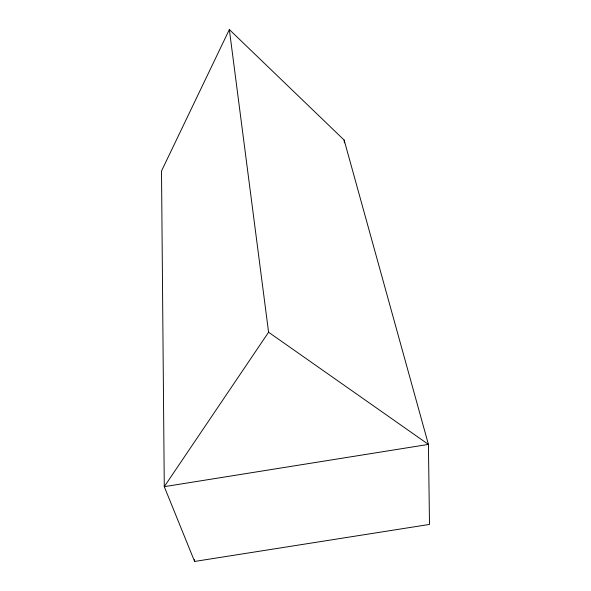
<?xml version="1.0" encoding="UTF-8"?>
<svg xmlns="http://www.w3.org/2000/svg" width="591" height="591" viewBox="0 0 591 591"><rect width="100%" height="100%" fill="white"/><g stroke="black" fill="none" stroke-linecap="round" stroke-linejoin="round"><path stroke-width="0.89" d="M229.345 29.55L161.506 171.021L164.276 486.666L194.602 561.45L429.494 524.431L428.423 444.41L344.147 140.074L229.345 29.55L268.587 332.238L164.276 486.666L428.423 444.41L268.587 332.238M344.147 140.074L344.398 142.83M194.535 559.603L194.602 561.45"/></g></svg>
